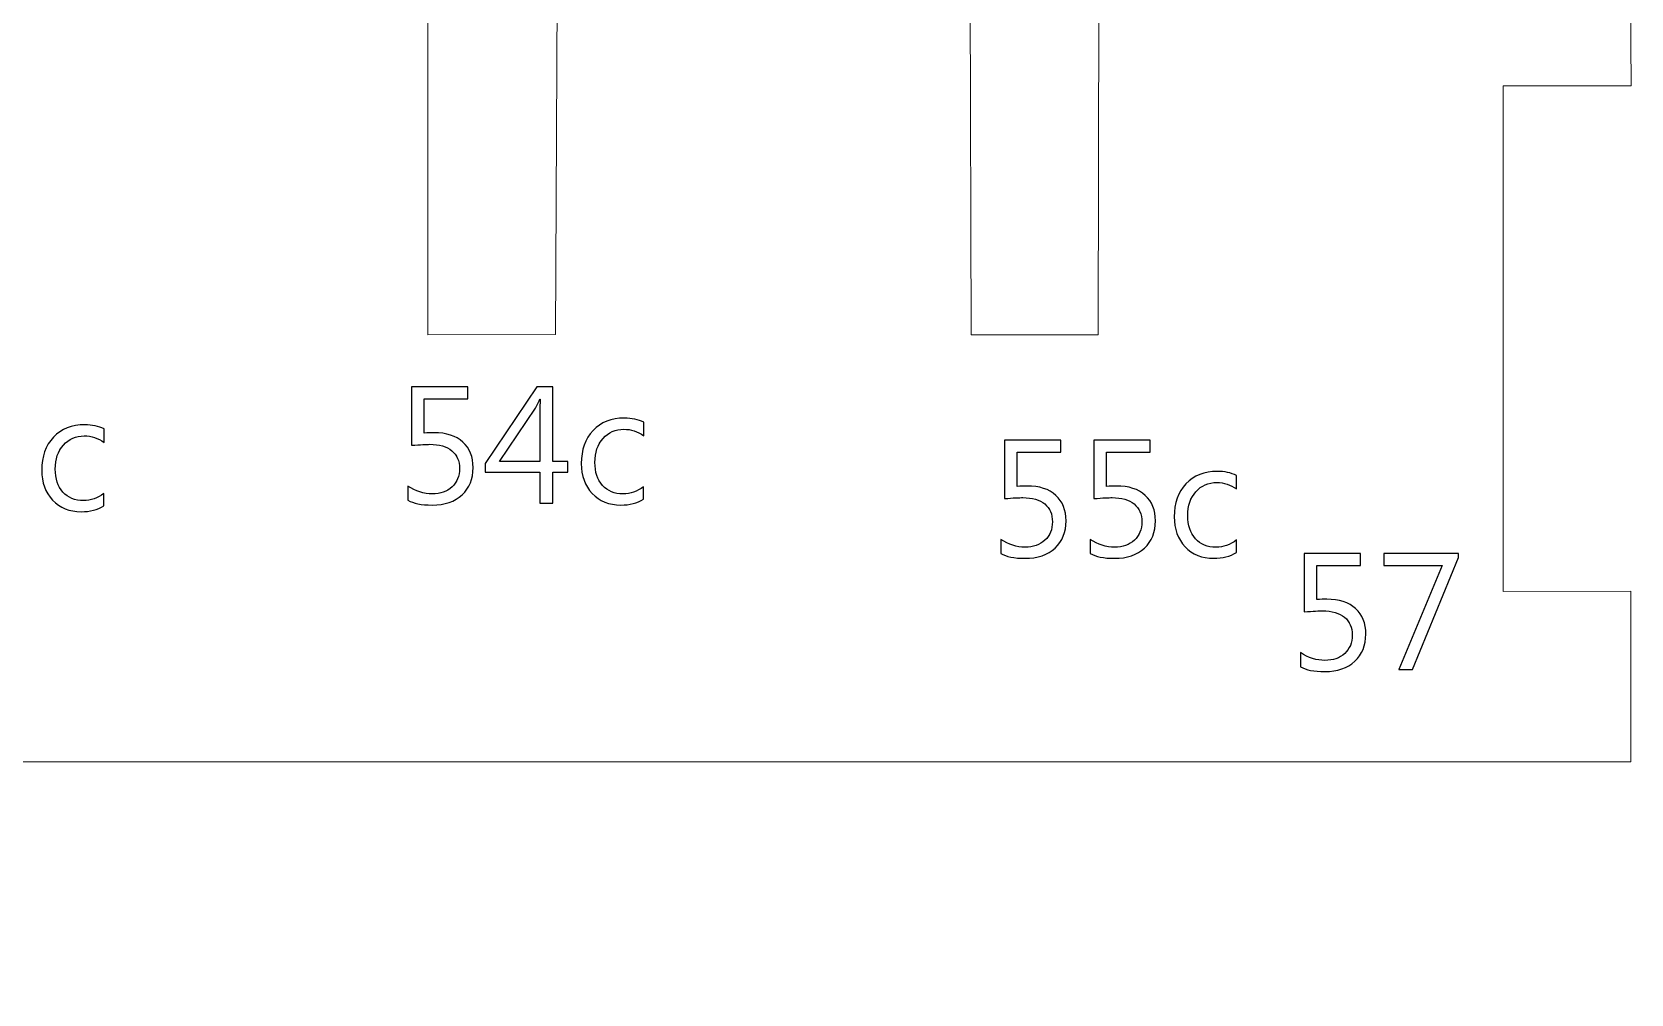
# Model space of a CAD drawing. Header units: centimetres. Extents: x -19.4 to 19.9, y -26.5 to 22.7.
# Drawn here: x 15.183 to 19.263, y 11.166 to 13.622 of the extents above; entities that cross this region are included whole.
import ezdxf

# ---------------------------------------------------------------- set-up
doc = ezdxf.new("R2010")
doc.units = ezdxf.units.CM
doc.header["$MEASUREMENT"] = 0
doc.layers.add('Camada 1', color=7, linetype='Continuous')

msp = doc.modelspace()

# ---------------------------------------------------------------- linework, layer by layer
at = {"layer": 'Camada 1', "color": 7, "lineweight": 9}
msp.add_open_spline([(11.37641, 13.9241), (11.37641, 13.9241), (12.07959, 13.92746), (12.07959, 13.92746), (12.07959, 13.92746), (12.07959, 13.92746), (12.07889, 12.84872), (12.07889, 12.84872), (12.07889, 12.84872), (12.07889, 12.84872), (12.40737, 12.84868), (12.40737, 12.84868), (12.40737, 12.84868), (12.40737, 12.84868), (12.40791, 13.9203), (12.40791, 13.9203), (12.40791, 13.9203), (12.40791, 13.9203), (13.44927, 13.9203), (13.44927, 13.9203), (13.44927, 13.9203), (13.44927, 13.9203), (13.44927, 12.84866), (13.44927, 12.84866), (13.44927, 12.84866), (13.44927, 12.84866), (13.77653, 12.84874), (13.77653, 12.84874), (13.77653, 12.84874), (13.77653, 12.84874), (13.77665, 13.92194), (13.77665, 13.92194), (13.77665, 13.92194), (13.77665, 13.92194), (14.82129, 13.92148), (14.82129, 13.92148), (14.82129, 13.92148), (14.82129, 13.92148), (14.81871, 12.8491), (14.81871, 12.8491), (14.81871, 12.8491), (14.81871, 12.8491), (15.15111, 12.84872), (15.15111, 12.84872), (15.15111, 12.84872), (15.15111, 12.84872), (15.15233, 13.92432), (15.15233, 13.92432), (15.15233, 13.92432), (15.15233, 13.92432), (16.19311, 13.92528), (16.19311, 13.92528), (16.19311, 13.92528), (16.19311, 13.92528), (16.19311, 12.8488), (16.19311, 12.8488), (16.19311, 12.8488), (16.19311, 12.8488), (16.51913, 12.84902), (16.51913, 12.84902), (16.51913, 12.84902), (16.51913, 12.84902), (16.52443, 13.92402), (16.52443, 13.92402), (16.52443, 13.92402), (16.52443, 13.92402), (17.57629, 13.92198), (17.57629, 13.92198), (17.57629, 13.92198), (17.57629, 13.92198), (17.57965, 12.84876), (17.57965, 12.84876), (17.57965, 12.84876), (17.57965, 12.84876), (17.90357, 12.84884), (17.90357, 12.84884), (17.90357, 12.84884), (17.90357, 12.84884), (17.90519, 13.92198), (17.90519, 13.92198), (17.90519, 13.92198), (17.90519, 13.92198), (19.26099, 13.92256), (19.26099, 13.92256), (19.26099, 13.92256), (19.26099, 13.92256), (19.26329, 13.48384), (19.26329, 13.48384), (19.26329, 13.48384), (19.26329, 13.48384), (18.93721, 13.48414), (18.93721, 13.48414), (18.93721, 13.48414), (18.93721, 13.48414), (18.93723, 12.19382), (18.93723, 12.19382), (18.93723, 12.19382), (18.93723, 12.19382), (19.26321, 12.19404), (19.26321, 12.19404), (19.26321, 12.19404), (19.26321, 12.19404), (19.26315, 11.75908), (19.26315, 11.75908), (19.26315, 11.75908), (19.26315, 11.75908), (11.03407, 11.7589), (11.03407, 11.7589), (11.03407, 11.7589), (11.03407, 11.7589), (11.03373, 12.41852), (11.03373, 12.41852), (11.03373, 12.41852), (11.03373, 12.41852), (9.92885, 12.41852), (9.92885, 12.41852), (9.92885, 12.41852), (9.75935, 12.41476), (9.68185, 12.23418), (9.68047, 11.9069), (9.68047, 11.9069), (9.69413, 11.37154), (9.37973, 11.14726), (9.12445, 11.176), (9.12445, 11.176), (9.12445, 11.176), (9.27543, 12.39628), (9.27543, 12.39628), (9.27543, 12.39628), (9.27543, 12.39628), (8.95219, 12.42986), (8.95219, 12.42986), (8.95219, 12.42986), (8.95219, 12.42986), (8.84463, 11.63264), (8.84463, 11.63264), (8.84463, 11.63264), (8.84463, 11.63264), (0.22525, 11.6231), (0.22525, 11.6231), (0.22525, 11.6231), (0.22525, 11.6231), (0.22507, 10.99086), (0.22507, 10.99086), (0.22507, 10.99086), (0.22507, 10.99086), (-0.10347, 10.99076), (-0.10347, 10.99076), (-0.10347, 10.99076), (-0.10347, 10.99076), (-0.11755, 8.8225), (-0.11755, 8.8225), (-0.11755, 8.8225), (-0.11755, 8.8225), (-3.49563, 8.44424), (-3.49563, 8.44424), (-3.49563, 8.44424), (-3.49563, 8.44424), (-6.30451, 8.4458), (-6.30451, 8.4458), (-6.30451, 8.4458), (-6.45183, 8.39096), (-6.51353, 8.26754), (-6.47197, 8.06132), (-6.47197, 8.06132), (-6.47197, 8.06132), (-6.37361, 7.75354), (-6.37361, 7.75354), (-6.37361, 7.75354), (-6.28155, 7.4655), (-6.25523, 7.30042), (-6.48603, 7.20486), (-6.48603, 7.20486), (-6.48603, 7.20486), (-6.90057, 7.05002), (-6.90057, 7.05002), (-6.90057, 7.05002), (-7.47129, 6.79104), (-7.55529, 6.23856), (-7.30631, 5.48524), (-7.30631, 5.48524), (-7.17705, 5.0702), (-7.33309, 4.78106), (-7.57529, 4.86966), (-7.57529, 4.86966), (-7.57529, 4.86966), (-10.28973, 5.78374), (-10.28973, 5.78374), (-10.28973, 5.78374), (-10.22709, 6.0198), (-10.15177, 6.25586), (-10.06381, 6.49188), (-10.06381, 6.49188), (-10.06381, 6.49188), (-9.29107, 6.16076), (-9.29107, 6.16076), (-9.29107, 6.16076), (-9.29107, 6.16076), (-9.18305, 6.4722), (-9.18305, 6.4722), (-9.18305, 6.4722), (-9.18305, 6.4722), (-9.95903, 6.80332), (-9.95903, 6.80332), (-9.95903, 6.80332), (-9.84095, 7.05886), (-9.71651, 7.30802), (-9.58577, 7.55078), (-9.58577, 7.55078), (-9.58577, 7.55078), (-8.81305, 7.12788), (-8.81305, 7.12788), (-8.81305, 7.12788), (-8.81305, 7.12788), (-8.64277, 7.40654), (-8.64277, 7.40654), (-8.64277, 7.40654), (-8.64277, 7.40654), (-9.40569, 7.83274), (-9.40569, 7.83274), (-9.40569, 7.83274), (-9.28067, 8.0523), (-9.15047, 8.26154), (-9.01279, 8.45562), (-9.01279, 8.45562), (-9.01279, 8.45562), (-8.30555, 7.98026), (-8.30555, 7.98026), (-8.30555, 7.98026), (-8.30555, 7.98026), (-8.12873, 8.24908), (-8.12873, 8.24908), (-8.12873, 8.24908), (-8.12873, 8.24908), (-8.82615, 8.72444), (-8.82615, 8.72444), (-8.82615, 8.72444), (-8.67565, 8.9213), (-8.53347, 9.12214), (-8.40049, 9.32766), (-8.40049, 9.32766), (-8.40049, 9.32766), (-7.67033, 8.87198), (-7.67033, 8.87198), (-7.67033, 8.87198), (-7.67033, 8.87198), (-7.52955, 9.15718), (-7.52955, 9.15718), (-7.52955, 9.15718), (-7.52955, 9.15718), (-8.24333, 9.61944), (-8.24333, 9.61944), (-8.24333, 9.61944), (-7.96299, 10.27668), (-8.15729, 10.81642), (-8.93957, 11.1372), (-8.93957, 11.1372), (-10.30611, 11.44512), (-11.85497, 11.2906), (-13.26861, 10.593), (-13.26861, 10.593), (-14.28477, 10.03624), (-15.28005, 9.33332), (-16.34493, 8.71392), (-16.34493, 8.71392), (-16.88491, 8.36424), (-17.42001, 8.05078), (-17.99139, 7.79882), (-17.99139, 7.79882), (-18.20785, 7.72828), (-18.35853, 7.7012), (-18.43989, 7.74648), (-18.43989, 7.74648), (-18.94871, 8.2031), (-19.20831, 9.29954), (-19.16717, 11.16816), (-19.16717, 11.16816), (-19.05729, 12.75388), (-18.79409, 13.78934), (-18.34589, 14.16064), (-18.34589, 14.16064), (-17.93667, 14.31526), (-16.39563, 14.339), (-14.08061, 14.16394), (-14.08061, 14.16394), (-12.50495, 14.0402), (-10.93755, 13.89186), (-9.37527, 13.72814), (-9.37527, 13.72814), (-8.45931, 13.6227), (-7.69887, 14.4273), (-7.01631, 15.66702), (-7.01631, 15.66702), (-7.24053, 15.70562), (-7.39905, 15.87984), (-7.41883, 16.23198), (-7.41883, 16.23198), (-7.41447, 16.64898), (-7.23319, 16.85688), (-6.88765, 16.88712), (-6.88765, 16.88712), (-6.74355, 16.88834), (-6.59947, 16.8867), (-6.45545, 16.8702), (-6.45545, 16.8702), (-6.25989, 16.84684), (-6.16893, 16.93304), (-6.17537, 17.17238), (-6.17537, 17.17238), (-6.17537, 17.17238), (-6.17237, 17.64582), (-6.17237, 17.64582), (-6.17237, 17.64582), (-6.17237, 17.64582), (-5.81499, 17.6458), (-5.81499, 17.6458), (-5.81499, 17.6458), (-5.81499, 17.6458), (-5.81487, 18.32742), (-5.81487, 18.32742), (-5.81487, 18.32742), (-5.81487, 18.32742), (-5.21493, 18.32704), (-5.21493, 18.32704), (-5.21493, 18.32704), (-5.21493, 18.32704), (-4.62743, 19.04874), (-4.62743, 19.04874), (-4.62743, 19.04874), (-4.62743, 19.04874), (-1.79101, 19.04826), (-1.79101, 19.04826), (-1.79101, 19.04826), (-1.79101, 19.04826), (-1.79035, 17.87462), (-1.79035, 17.87462), (-1.79035, 17.87462), (-1.79035, 17.87462), (-1.44867, 17.87474), (-1.44867, 17.87474), (-1.44867, 17.87474), (-1.44867, 17.87474), (-1.45357, 17.09792), (-1.45357, 17.09792), (-1.45357, 17.09792), (-1.46313, 16.93078), (-1.57727, 16.85724), (-1.75109, 16.82918), (-1.75109, 16.82918), (-1.75109, 16.82918), (-2.31765, 16.8291), (-2.31765, 16.8291), (-2.31765, 16.8291), (-2.31765, 16.8291), (-2.31783, 16.33548), (-2.31783, 16.33548), (-2.31783, 16.33548), (-2.31783, 16.33548), (-1.72435, 16.33548), (-1.72435, 16.33548), (-1.72435, 16.33548), (-0.97487, 16.30596), (-0.53833, 16.19118), (-0.32925, 15.9366), (-0.32925, 15.9366), (-0.19497, 15.77742), (-0.11275, 15.60084), (-0.10665, 15.399), (-0.10665, 15.399), (-0.10665, 15.399), (-0.09979, 14.42812), (-0.09979, 14.42812), (-0.09979, 14.42812), (-0.09979, 14.42812), (0.23141, 14.42836), (0.23141, 14.42836), (0.23141, 14.42836), (0.23141, 14.42836), (0.23235, 13.66432), (0.23235, 13.66432), (0.23235, 13.66432), (0.23235, 13.66432), (9.18865, 13.6641), (9.18865, 13.6641), (9.18865, 13.6641), (9.18865, 13.6641), (9.18727, 14.08738), (9.18727, 14.08738), (9.18727, 14.08738), (9.40587, 14.77222), (9.62069, 15.48714), (9.84303, 16.14192), (9.84303, 16.14192), (9.94079, 16.43224), (10.10731, 16.5922), (10.34163, 16.58406), (10.34163, 16.58406), (10.64957, 16.55468), (10.82359, 16.36344), (10.91783, 16.06836), (10.91783, 16.06836), (11.09525, 15.38488), (11.22243, 14.63772), (11.37641, 13.9241)], degree=3, knots=[0, 0, 0, 0, 0.0098039, 0.0098039, 0.0098039, 0.0098039, 0.0196078, 0.0196078, 0.0196078, 0.0196079, 0.0294118, 0.0294118, 0.0294118, 0.0294118, 0.0392157, 0.0392157, 0.0392157, 0.0392157, 0.0490196, 0.0490196, 0.0490196, 0.0490196, 0.0588235, 0.0588235, 0.0588235, 0.0588235, 0.0686275, 0.0686275, 0.0686275, 0.0686275, 0.0784314, 0.0784314, 0.0784314, 0.0784314, 0.0882353, 0.0882353, 0.0882353, 0.0882353, 0.0980392, 0.0980392, 0.0980392, 0.0980392, 0.1078431, 0.1078431, 0.1078431, 0.1078431, 0.1176471, 0.1176471, 0.1176471, 0.1176471, 0.127451, 0.127451, 0.127451, 0.127451, 0.1372549, 0.1372549, 0.1372549, 0.1372549, 0.1470588, 0.1470588, 0.1470588, 0.1470588, 0.1568627, 0.1568627, 0.1568627, 0.1568628, 0.1666667, 0.1666667, 0.1666667, 0.1666667, 0.1764706, 0.1764706, 0.1764706, 0.1764706, 0.1862745, 0.1862745, 0.1862745, 0.1862745, 0.1960784, 0.1960784, 0.1960784, 0.1960784, 0.2058824, 0.2058824, 0.2058824, 0.2058824, 0.2156863, 0.2156863, 0.2156863, 0.2156863, 0.2254902, 0.2254902, 0.2254902, 0.2254902, 0.2352941, 0.2352941, 0.2352941, 0.2352941, 0.245098, 0.245098, 0.245098, 0.245098, 0.254902, 0.254902, 0.254902, 0.254902, 0.2647059, 0.2647059, 0.2647059, 0.2647059, 0.2745098, 0.2745098, 0.2745098, 0.2745098, 0.2843137, 0.2843137, 0.2843137, 0.2843137, 0.2941176, 0.2941176, 0.2941176, 0.2941177, 0.3039216, 0.3039216, 0.3039216, 0.3039216, 0.3137255, 0.3137255, 0.3137255, 0.3137255, 0.3235294, 0.3235294, 0.3235294, 0.3235294, 0.3333333, 0.3333333, 0.3333333, 0.3333333, 0.3431373, 0.3431373, 0.3431373, 0.3431373, 0.3529412, 0.3529412, 0.3529412, 0.3529412, 0.3627451, 0.3627451, 0.3627451, 0.3627451, 0.372549, 0.372549, 0.372549, 0.372549, 0.3823529, 0.3823529, 0.3823529, 0.382353, 0.3921569, 0.3921569, 0.3921569, 0.3921569, 0.4019608, 0.4019608, 0.4019608, 0.4019608, 0.4117647, 0.4117647, 0.4117647, 0.4117647, 0.4215686, 0.4215686, 0.4215686, 0.4215686, 0.4313725, 0.4313725, 0.4313725, 0.4313726, 0.4411765, 0.4411765, 0.4411765, 0.4411765, 0.4509804, 0.4509804, 0.4509804, 0.4509804, 0.4607843, 0.4607843, 0.4607843, 0.4607843, 0.4705882, 0.4705882, 0.4705882, 0.4705882, 0.4803922, 0.4803922, 0.4803922, 0.4803922, 0.4901961, 0.4901961, 0.4901961, 0.4901961, 0.5, 0.5, 0.5, 0.5, 0.5098039, 0.5098039, 0.5098039, 0.5098039, 0.5196078, 0.5196078, 0.5196078, 0.5196079, 0.5294118, 0.5294118, 0.5294118, 0.5294118, 0.5392157, 0.5392157, 0.5392157, 0.5392157, 0.5490196, 0.5490196, 0.5490196, 0.5490196, 0.5588235, 0.5588235, 0.5588235, 0.5588235, 0.5686275, 0.5686275, 0.5686275, 0.5686275, 0.5784314, 0.5784314, 0.5784314, 0.5784314, 0.5882353, 0.5882353, 0.5882353, 0.5882353, 0.5980392, 0.5980392, 0.5980392, 0.5980392, 0.6078431, 0.6078431, 0.6078431, 0.6078431, 0.6176471, 0.6176471, 0.6176471, 0.6176471, 0.627451, 0.627451, 0.627451, 0.627451, 0.6372549, 0.6372549, 0.6372549, 0.6372549, 0.6470588, 0.6470588, 0.6470588, 0.6470588, 0.6568627, 0.6568627, 0.6568627, 0.6568628, 0.6666667, 0.6666667, 0.6666667, 0.6666667, 0.6764706, 0.6764706, 0.6764706, 0.6764706, 0.6862745, 0.6862745, 0.6862745, 0.6862745, 0.6960784, 0.6960784, 0.6960784, 0.6960784, 0.7058824, 0.7058824, 0.7058824, 0.7058824, 0.7156863, 0.7156863, 0.7156863, 0.7156863, 0.7254902, 0.7254902, 0.7254902, 0.7254902, 0.7352941, 0.7352941, 0.7352941, 0.7352941, 0.745098, 0.745098, 0.745098, 0.745098, 0.754902, 0.754902, 0.754902, 0.754902, 0.7647059, 0.7647059, 0.7647059, 0.7647059, 0.7745098, 0.7745098, 0.7745098, 0.7745098, 0.7843137, 0.7843137, 0.7843137, 0.7843137, 0.7941176, 0.7941176, 0.7941176, 0.7941177, 0.8039216, 0.8039216, 0.8039216, 0.8039216, 0.8137255, 0.8137255, 0.8137255, 0.8137255, 0.8235294, 0.8235294, 0.8235294, 0.8235294, 0.8333333, 0.8333333, 0.8333333, 0.8333333, 0.8431373, 0.8431373, 0.8431373, 0.8431373, 0.8529412, 0.8529412, 0.8529412, 0.8529412, 0.8627451, 0.8627451, 0.8627451, 0.8627451, 0.872549, 0.872549, 0.872549, 0.872549, 0.8823529, 0.8823529, 0.8823529, 0.882353, 0.8921569, 0.8921569, 0.8921569, 0.8921569, 0.9019608, 0.9019608, 0.9019608, 0.9019608, 0.9117647, 0.9117647, 0.9117647, 0.9117647, 0.9215686, 0.9215686, 0.9215686, 0.9215686, 0.9313725, 0.9313725, 0.9313725, 0.9313726, 0.9411765, 0.9411765, 0.9411765, 0.9411765, 0.9509804, 0.9509804, 0.9509804, 0.9509804, 0.9607843, 0.9607843, 0.9607843, 0.9607843, 0.9705882, 0.9705882, 0.9705882, 0.9705882, 0.9803922, 0.9803922, 0.9803922, 0.9803922, 1, 1, 1, 1], dxfattribs=at)
at = {"layer": 'Camada 1', "color": 7}
for points, knots in [([(16.14222, 12.4264), (16.14222, 12.4264), (16.14222, 12.46238), (16.14222, 12.46238), (16.14222, 12.46238), (16.16247, 12.44912), (16.18307, 12.44248), (16.20402, 12.44248), (16.20402, 12.44248), (16.22498, 12.44248), (16.24184, 12.44841), (16.25468, 12.46026), (16.25468, 12.46026), (16.26746, 12.47205), (16.27388, 12.48778), (16.27388, 12.50733), (16.27388, 12.50733), (16.27388, 12.52673), (16.26731, 12.5419), (16.25426, 12.55276), (16.25426, 12.55276), (16.24114, 12.56363), (16.22244, 12.56906), (16.19803, 12.56906), (16.19803, 12.56906), (16.18977, 12.56906), (16.17425, 12.56822), (16.15153, 12.56659), (16.15153, 12.56659), (16.15153, 12.56659), (16.15153, 12.71554), (16.15153, 12.71554), (16.15153, 12.71554), (16.15153, 12.71554), (16.29504, 12.71554), (16.29504, 12.71554), (16.29504, 12.71554), (16.29504, 12.71554), (16.29504, 12.68506), (16.29504, 12.68506), (16.29504, 12.68506), (16.29504, 12.68506), (16.1837, 12.68506), (16.1837, 12.68506), (16.1837, 12.68506), (16.1837, 12.68506), (16.1837, 12.59785), (16.1837, 12.59785), (16.1837, 12.59785), (16.19281, 12.59841), (16.2012, 12.5987), (16.20896, 12.5987), (16.20896, 12.5987), (16.24064, 12.5987), (16.2652, 12.59072), (16.28255, 12.57485), (16.28255, 12.57485), (16.29991, 12.55897), (16.30859, 12.53717), (16.30859, 12.50951), (16.30859, 12.50951), (16.30859, 12.48087), (16.29928, 12.45779), (16.28058, 12.44037), (16.28058, 12.44037), (16.26188, 12.42287), (16.2362, 12.41412), (16.20367, 12.41412), (16.20367, 12.41412), (16.17623, 12.41412), (16.15576, 12.41821), (16.14222, 12.4264)], [0, 0, 0, 0, 0.0526316, 0.0526316, 0.0526316, 0.0526316, 0.1052632, 0.1052632, 0.1052632, 0.1052632, 0.1578947, 0.1578947, 0.1578947, 0.1578947, 0.2105263, 0.2105263, 0.2105263, 0.2105263, 0.2631579, 0.2631579, 0.2631579, 0.2631579, 0.3157895, 0.3157895, 0.3157895, 0.3157895, 0.3684211, 0.3684211, 0.3684211, 0.3684211, 0.4210526, 0.4210526, 0.4210526, 0.4210526, 0.4736842, 0.4736842, 0.4736842, 0.4736842, 0.5263158, 0.5263158, 0.5263158, 0.5263158, 0.5789474, 0.5789474, 0.5789474, 0.5789474, 0.6315789, 0.6315789, 0.6315789, 0.631579, 0.6842105, 0.6842105, 0.6842105, 0.6842105, 0.7368421, 0.7368421, 0.7368421, 0.7368421, 0.7894737, 0.7894737, 0.7894737, 0.7894737, 0.8421053, 0.8421053, 0.8421053, 0.8421053, 0.8947368, 0.8947368, 0.8947368, 0.8947369, 1, 1, 1, 1]), ([(16.55032, 12.49794), (16.55032, 12.49794), (16.51222, 12.49794), (16.51222, 12.49794), (16.51222, 12.49794), (16.51222, 12.49794), (16.51222, 12.4192), (16.51222, 12.4192), (16.51222, 12.4192), (16.51222, 12.4192), (16.47877, 12.4192), (16.47877, 12.4192), (16.47877, 12.4192), (16.47877, 12.4192), (16.47877, 12.49794), (16.47877, 12.49794), (16.47877, 12.49794), (16.47877, 12.49794), (16.33949, 12.49794), (16.33949, 12.49794), (16.33949, 12.49794), (16.33949, 12.49794), (16.33949, 12.5201), (16.33949, 12.5201), (16.33949, 12.5201), (16.33949, 12.5201), (16.47136, 12.71554), (16.47136, 12.71554), (16.47136, 12.71554), (16.47136, 12.71554), (16.51222, 12.71554), (16.51222, 12.71554), (16.51222, 12.71554), (16.51222, 12.71554), (16.51222, 12.52546), (16.51222, 12.52546), (16.51222, 12.52546), (16.51222, 12.52546), (16.55032, 12.52546), (16.55032, 12.52546), (16.55032, 12.52546), (16.55032, 12.52546), (16.55032, 12.49794), (16.55032, 12.49794)], [0, 0, 0, 0, 0.0833333, 0.0833333, 0.0833333, 0.0833333, 0.1666667, 0.1666667, 0.1666667, 0.1666667, 0.25, 0.25, 0.25, 0.25, 0.3333333, 0.3333333, 0.3333333, 0.3333333, 0.4166667, 0.4166667, 0.4166667, 0.4166667, 0.5, 0.5, 0.5, 0.5, 0.5833333, 0.5833333, 0.5833333, 0.5833333, 0.6666667, 0.6666667, 0.6666667, 0.6666667, 0.75, 0.75, 0.75, 0.75, 0.8333333, 0.8333333, 0.8333333, 0.8333333, 1, 1, 1, 1]), ([(16.47877, 12.52546), (16.47877, 12.52546), (16.47877, 12.65352), (16.47877, 12.65352), (16.47877, 12.65352), (16.47877, 12.66262), (16.47905, 12.67285), (16.47962, 12.68414), (16.47962, 12.68414), (16.47962, 12.68414), (16.47877, 12.68414), (16.47877, 12.68414), (16.47877, 12.68414), (16.47687, 12.67913), (16.47306, 12.67158), (16.46741, 12.66142), (16.46741, 12.66142), (16.46741, 12.66142), (16.37625, 12.52546), (16.37625, 12.52546), (16.37625, 12.52546), (16.37625, 12.52546), (16.47877, 12.52546), (16.47877, 12.52546)], [0, 0, 0, 0, 0.1428571, 0.1428571, 0.1428571, 0.1428572, 0.2857143, 0.2857143, 0.2857143, 0.2857143, 0.4285714, 0.4285714, 0.4285714, 0.4285714, 0.5714286, 0.5714286, 0.5714286, 0.5714286, 0.7142857, 0.7142857, 0.7142857, 0.7142857, 1, 1, 1, 1]), ([(15.36636, 12.41173), (15.35013, 12.40199), (15.3308, 12.39712), (15.3085, 12.39712), (15.3085, 12.39712), (15.2783, 12.39712), (15.25396, 12.40693), (15.23541, 12.42661), (15.23541, 12.42661), (15.21685, 12.4463), (15.20761, 12.47177), (15.20761, 12.5031), (15.20761, 12.5031), (15.20761, 12.53795), (15.21763, 12.56603), (15.23759, 12.5872), (15.23759, 12.5872), (15.25756, 12.60837), (15.28423, 12.61895), (15.3176, 12.61895), (15.3176, 12.61895), (15.33616, 12.61895), (15.3526, 12.61549), (15.36678, 12.60865), (15.36678, 12.60865), (15.36678, 12.60865), (15.36678, 12.57408), (15.36678, 12.57408), (15.36678, 12.57408), (15.35105, 12.58508), (15.33426, 12.59059), (15.31633, 12.59059), (15.31633, 12.59059), (15.29467, 12.59059), (15.27696, 12.58283), (15.26306, 12.56723), (15.26306, 12.56723), (15.24924, 12.55171), (15.24232, 12.53125), (15.24232, 12.50599), (15.24232, 12.50599), (15.24232, 12.48108), (15.24881, 12.46147), (15.26187, 12.44707), (15.26187, 12.44707), (15.27485, 12.43268), (15.29235, 12.42548), (15.31429, 12.42548), (15.31429, 12.42548), (15.3327, 12.42548), (15.35013, 12.43162), (15.36636, 12.4439), (15.36636, 12.4439), (15.36636, 12.4439), (15.36636, 12.41173), (15.36636, 12.41173)], [0, 0, 0, 0, 0.0666667, 0.0666667, 0.0666667, 0.0666667, 0.1333333, 0.1333333, 0.1333333, 0.1333333, 0.2, 0.2, 0.2, 0.2, 0.2666667, 0.2666667, 0.2666667, 0.2666667, 0.3333333, 0.3333333, 0.3333333, 0.3333333, 0.4, 0.4, 0.4, 0.4, 0.4666667, 0.4666667, 0.4666667, 0.4666667, 0.5333333, 0.5333333, 0.5333333, 0.5333333, 0.6, 0.6, 0.6, 0.6, 0.6666667, 0.6666667, 0.6666667, 0.6666667, 0.7333333, 0.7333333, 0.7333333, 0.7333333, 0.8, 0.8, 0.8, 0.8, 0.8666667, 0.8666667, 0.8666667, 0.8666667, 1, 1, 1, 1]), ([(16.74336, 12.42873), (16.72713, 12.41899), (16.7078, 12.41412), (16.6855, 12.41412), (16.6855, 12.41412), (16.6553, 12.41412), (16.63096, 12.42393), (16.61241, 12.44361), (16.61241, 12.44361), (16.59385, 12.4633), (16.58461, 12.48877), (16.58461, 12.5201), (16.58461, 12.5201), (16.58461, 12.55495), (16.59463, 12.58303), (16.61459, 12.6042), (16.61459, 12.6042), (16.63456, 12.62537), (16.66123, 12.63595), (16.6946, 12.63595), (16.6946, 12.63595), (16.71316, 12.63595), (16.7296, 12.63249), (16.74378, 12.62565), (16.74378, 12.62565), (16.74378, 12.62565), (16.74378, 12.59108), (16.74378, 12.59108), (16.74378, 12.59108), (16.72805, 12.60208), (16.71126, 12.60759), (16.69333, 12.60759), (16.69333, 12.60759), (16.67167, 12.60759), (16.65396, 12.59983), (16.64006, 12.58423), (16.64006, 12.58423), (16.62624, 12.56871), (16.61932, 12.54825), (16.61932, 12.52299), (16.61932, 12.52299), (16.61932, 12.49808), (16.62581, 12.47847), (16.63887, 12.46407), (16.63887, 12.46407), (16.65185, 12.44968), (16.66935, 12.44248), (16.69129, 12.44248), (16.69129, 12.44248), (16.7097, 12.44248), (16.72713, 12.44862), (16.74336, 12.4609), (16.74336, 12.4609), (16.74336, 12.4609), (16.74336, 12.42873), (16.74336, 12.42873)], [0, 0, 0, 0, 0.0666667, 0.0666667, 0.0666667, 0.0666667, 0.1333333, 0.1333333, 0.1333333, 0.1333333, 0.2, 0.2, 0.2, 0.2, 0.2666667, 0.2666667, 0.2666667, 0.2666667, 0.3333333, 0.3333333, 0.3333333, 0.3333333, 0.4, 0.4, 0.4, 0.4, 0.4666667, 0.4666667, 0.4666667, 0.4666667, 0.5333333, 0.5333333, 0.5333333, 0.5333333, 0.6, 0.6, 0.6, 0.6, 0.6666667, 0.6666667, 0.6666667, 0.6666667, 0.7333333, 0.7333333, 0.7333333, 0.7333333, 0.8, 0.8, 0.8, 0.8, 0.8666667, 0.8666667, 0.8666667, 0.8666667, 1, 1, 1, 1]), ([(17.65522, 12.2904), (17.65522, 12.2904), (17.65522, 12.32638), (17.65522, 12.32638), (17.65522, 12.32638), (17.67547, 12.31312), (17.69607, 12.30648), (17.71702, 12.30648), (17.71702, 12.30648), (17.73798, 12.30648), (17.75484, 12.31241), (17.76768, 12.32426), (17.76768, 12.32426), (17.78046, 12.33605), (17.78688, 12.35178), (17.78688, 12.37133), (17.78688, 12.37133), (17.78688, 12.39073), (17.78031, 12.4059), (17.76726, 12.41676), (17.76726, 12.41676), (17.75414, 12.42763), (17.73544, 12.43306), (17.71103, 12.43306), (17.71103, 12.43306), (17.70277, 12.43306), (17.68725, 12.43222), (17.66453, 12.43059), (17.66453, 12.43059), (17.66453, 12.43059), (17.66453, 12.57954), (17.66453, 12.57954), (17.66453, 12.57954), (17.66453, 12.57954), (17.80804, 12.57954), (17.80804, 12.57954), (17.80804, 12.57954), (17.80804, 12.57954), (17.80804, 12.54906), (17.80804, 12.54906), (17.80804, 12.54906), (17.80804, 12.54906), (17.6967, 12.54906), (17.6967, 12.54906), (17.6967, 12.54906), (17.6967, 12.54906), (17.6967, 12.46185), (17.6967, 12.46185), (17.6967, 12.46185), (17.70581, 12.46241), (17.7142, 12.4627), (17.72196, 12.4627), (17.72196, 12.4627), (17.75364, 12.4627), (17.7782, 12.45472), (17.79555, 12.43885), (17.79555, 12.43885), (17.81291, 12.42297), (17.82159, 12.40117), (17.82159, 12.37351), (17.82159, 12.37351), (17.82159, 12.34487), (17.81228, 12.32179), (17.79358, 12.30437), (17.79358, 12.30437), (17.77488, 12.28687), (17.7492, 12.27812), (17.71667, 12.27812), (17.71667, 12.27812), (17.68923, 12.27812), (17.66876, 12.28221), (17.65522, 12.2904)], [0, 0, 0, 0, 0.0526316, 0.0526316, 0.0526316, 0.0526316, 0.1052632, 0.1052632, 0.1052632, 0.1052632, 0.1578947, 0.1578947, 0.1578947, 0.1578947, 0.2105263, 0.2105263, 0.2105263, 0.2105263, 0.2631579, 0.2631579, 0.2631579, 0.2631579, 0.3157895, 0.3157895, 0.3157895, 0.3157895, 0.3684211, 0.3684211, 0.3684211, 0.3684211, 0.4210526, 0.4210526, 0.4210526, 0.4210526, 0.4736842, 0.4736842, 0.4736842, 0.4736842, 0.5263158, 0.5263158, 0.5263158, 0.5263158, 0.5789474, 0.5789474, 0.5789474, 0.5789474, 0.6315789, 0.6315789, 0.6315789, 0.631579, 0.6842105, 0.6842105, 0.6842105, 0.6842105, 0.7368421, 0.7368421, 0.7368421, 0.7368421, 0.7894737, 0.7894737, 0.7894737, 0.7894737, 0.8421053, 0.8421053, 0.8421053, 0.8421053, 0.8947368, 0.8947368, 0.8947368, 0.8947369, 1, 1, 1, 1]), ([(17.8834, 12.2904), (17.8834, 12.2904), (17.8834, 12.32638), (17.8834, 12.32638), (17.8834, 12.32638), (17.90365, 12.31312), (17.92425, 12.30648), (17.9452, 12.30648), (17.9452, 12.30648), (17.96616, 12.30648), (17.98302, 12.31241), (17.99586, 12.32426), (17.99586, 12.32426), (18.00864, 12.33605), (18.01506, 12.35178), (18.01506, 12.37133), (18.01506, 12.37133), (18.01506, 12.39073), (18.00849, 12.4059), (17.99544, 12.41676), (17.99544, 12.41676), (17.98232, 12.42763), (17.96362, 12.43306), (17.93921, 12.43306), (17.93921, 12.43306), (17.93095, 12.43306), (17.91543, 12.43222), (17.89271, 12.43059), (17.89271, 12.43059), (17.89271, 12.43059), (17.89271, 12.57954), (17.89271, 12.57954), (17.89271, 12.57954), (17.89271, 12.57954), (18.03622, 12.57954), (18.03622, 12.57954), (18.03622, 12.57954), (18.03622, 12.57954), (18.03622, 12.54906), (18.03622, 12.54906), (18.03622, 12.54906), (18.03622, 12.54906), (17.92488, 12.54906), (17.92488, 12.54906), (17.92488, 12.54906), (17.92488, 12.54906), (17.92488, 12.46185), (17.92488, 12.46185), (17.92488, 12.46185), (17.93399, 12.46241), (17.94238, 12.4627), (17.95014, 12.4627), (17.95014, 12.4627), (17.98182, 12.4627), (18.00638, 12.45472), (18.02373, 12.43885), (18.02373, 12.43885), (18.04109, 12.42297), (18.04977, 12.40117), (18.04977, 12.37351), (18.04977, 12.37351), (18.04977, 12.34487), (18.04046, 12.32179), (18.02176, 12.30437), (18.02176, 12.30437), (18.00306, 12.28687), (17.97738, 12.27812), (17.94485, 12.27812), (17.94485, 12.27812), (17.91741, 12.27812), (17.89694, 12.28221), (17.8834, 12.2904)], [0, 0, 0, 0, 0.0526316, 0.0526316, 0.0526316, 0.0526316, 0.1052632, 0.1052632, 0.1052632, 0.1052632, 0.1578947, 0.1578947, 0.1578947, 0.1578947, 0.2105263, 0.2105263, 0.2105263, 0.2105263, 0.2631579, 0.2631579, 0.2631579, 0.2631579, 0.3157895, 0.3157895, 0.3157895, 0.3157895, 0.3684211, 0.3684211, 0.3684211, 0.3684211, 0.4210526, 0.4210526, 0.4210526, 0.4210526, 0.4736842, 0.4736842, 0.4736842, 0.4736842, 0.5263158, 0.5263158, 0.5263158, 0.5263158, 0.5789474, 0.5789474, 0.5789474, 0.5789474, 0.6315789, 0.6315789, 0.6315789, 0.631579, 0.6842105, 0.6842105, 0.6842105, 0.6842105, 0.7368421, 0.7368421, 0.7368421, 0.7368421, 0.7894737, 0.7894737, 0.7894737, 0.7894737, 0.8421053, 0.8421053, 0.8421053, 0.8421053, 0.8947368, 0.8947368, 0.8947368, 0.8947369, 1, 1, 1, 1]), ([(18.25636, 12.29273), (18.24013, 12.28299), (18.2208, 12.27812), (18.1985, 12.27812), (18.1985, 12.27812), (18.1683, 12.27812), (18.14396, 12.28793), (18.12541, 12.30761), (18.12541, 12.30761), (18.10685, 12.3273), (18.09761, 12.35277), (18.09761, 12.3841), (18.09761, 12.3841), (18.09761, 12.41895), (18.10763, 12.44703), (18.12759, 12.4682), (18.12759, 12.4682), (18.14756, 12.48937), (18.17423, 12.49995), (18.2076, 12.49995), (18.2076, 12.49995), (18.22616, 12.49995), (18.2426, 12.49649), (18.25678, 12.48965), (18.25678, 12.48965), (18.25678, 12.48965), (18.25678, 12.45508), (18.25678, 12.45508), (18.25678, 12.45508), (18.24105, 12.46608), (18.22426, 12.47159), (18.20633, 12.47159), (18.20633, 12.47159), (18.18467, 12.47159), (18.16696, 12.46383), (18.15306, 12.44823), (18.15306, 12.44823), (18.13924, 12.43271), (18.13232, 12.41225), (18.13232, 12.38699), (18.13232, 12.38699), (18.13232, 12.36208), (18.13881, 12.34247), (18.15187, 12.32807), (18.15187, 12.32807), (18.16485, 12.31368), (18.18235, 12.30648), (18.20429, 12.30648), (18.20429, 12.30648), (18.2227, 12.30648), (18.24013, 12.31262), (18.25636, 12.3249), (18.25636, 12.3249), (18.25636, 12.3249), (18.25636, 12.29273), (18.25636, 12.29273)], [0, 0, 0, 0, 0.0666667, 0.0666667, 0.0666667, 0.0666667, 0.1333333, 0.1333333, 0.1333333, 0.1333333, 0.2, 0.2, 0.2, 0.2, 0.2666667, 0.2666667, 0.2666667, 0.2666667, 0.3333333, 0.3333333, 0.3333333, 0.3333333, 0.4, 0.4, 0.4, 0.4, 0.4666667, 0.4666667, 0.4666667, 0.4666667, 0.5333333, 0.5333333, 0.5333333, 0.5333333, 0.6, 0.6, 0.6, 0.6, 0.6666667, 0.6666667, 0.6666667, 0.6666667, 0.7333333, 0.7333333, 0.7333333, 0.7333333, 0.8, 0.8, 0.8, 0.8, 0.8666667, 0.8666667, 0.8666667, 0.8666667, 1, 1, 1, 1]), ([(18.42022, 12.0014), (18.42022, 12.0014), (18.42022, 12.03738), (18.42022, 12.03738), (18.42022, 12.03738), (18.44047, 12.02412), (18.46107, 12.01748), (18.48202, 12.01748), (18.48202, 12.01748), (18.50298, 12.01748), (18.51984, 12.02341), (18.53268, 12.03526), (18.53268, 12.03526), (18.54546, 12.04705), (18.55188, 12.06278), (18.55188, 12.08233), (18.55188, 12.08233), (18.55188, 12.10173), (18.54531, 12.1169), (18.53226, 12.12776), (18.53226, 12.12776), (18.51914, 12.13863), (18.50044, 12.14406), (18.47603, 12.14406), (18.47603, 12.14406), (18.46777, 12.14406), (18.45225, 12.14322), (18.42953, 12.14159), (18.42953, 12.14159), (18.42953, 12.14159), (18.42953, 12.29054), (18.42953, 12.29054), (18.42953, 12.29054), (18.42953, 12.29054), (18.57304, 12.29054), (18.57304, 12.29054), (18.57304, 12.29054), (18.57304, 12.29054), (18.57304, 12.26006), (18.57304, 12.26006), (18.57304, 12.26006), (18.57304, 12.26006), (18.4617, 12.26006), (18.4617, 12.26006), (18.4617, 12.26006), (18.4617, 12.26006), (18.4617, 12.17285), (18.4617, 12.17285), (18.4617, 12.17285), (18.47081, 12.17341), (18.4792, 12.1737), (18.48696, 12.1737), (18.48696, 12.1737), (18.51864, 12.1737), (18.5432, 12.16572), (18.56055, 12.14985), (18.56055, 12.14985), (18.57791, 12.13397), (18.58659, 12.11217), (18.58659, 12.08451), (18.58659, 12.08451), (18.58659, 12.05587), (18.57728, 12.03279), (18.55858, 12.01537), (18.55858, 12.01537), (18.53988, 11.99787), (18.5142, 11.98912), (18.48167, 11.98912), (18.48167, 11.98912), (18.45423, 11.98912), (18.43376, 11.99321), (18.42022, 12.0014)], [0, 0, 0, 0, 0.0526316, 0.0526316, 0.0526316, 0.0526316, 0.1052632, 0.1052632, 0.1052632, 0.1052632, 0.1578947, 0.1578947, 0.1578947, 0.1578947, 0.2105263, 0.2105263, 0.2105263, 0.2105263, 0.2631579, 0.2631579, 0.2631579, 0.2631579, 0.3157895, 0.3157895, 0.3157895, 0.3157895, 0.3684211, 0.3684211, 0.3684211, 0.3684211, 0.4210526, 0.4210526, 0.4210526, 0.4210526, 0.4736842, 0.4736842, 0.4736842, 0.4736842, 0.5263158, 0.5263158, 0.5263158, 0.5263158, 0.5789474, 0.5789474, 0.5789474, 0.5789474, 0.6315789, 0.6315789, 0.6315789, 0.631579, 0.6842105, 0.6842105, 0.6842105, 0.6842105, 0.7368421, 0.7368421, 0.7368421, 0.7368421, 0.7894737, 0.7894737, 0.7894737, 0.7894737, 0.8421053, 0.8421053, 0.8421053, 0.8421053, 0.8947368, 0.8947368, 0.8947368, 0.8947369, 1, 1, 1, 1]), ([(18.82324, 12.27988), (18.82324, 12.27988), (18.70597, 11.9942), (18.70597, 11.9942), (18.70597, 11.9942), (18.70597, 11.9942), (18.67083, 11.9942), (18.67083, 11.9942), (18.67083, 11.9942), (18.67083, 11.9942), (18.78175, 12.26006), (18.78175, 12.26006), (18.78175, 12.26006), (18.78175, 12.26006), (18.63231, 12.26006), (18.63231, 12.26006), (18.63231, 12.26006), (18.63231, 12.26006), (18.63231, 12.29054), (18.63231, 12.29054), (18.63231, 12.29054), (18.63231, 12.29054), (18.82324, 12.29054), (18.82324, 12.29054), (18.82324, 12.29054), (18.82324, 12.29054), (18.82324, 12.27988), (18.82324, 12.27988)], [0, 0, 0, 0, 0.125, 0.125, 0.125, 0.125, 0.25, 0.25, 0.25, 0.25, 0.375, 0.375, 0.375, 0.375, 0.5, 0.5, 0.5, 0.5, 0.625, 0.625, 0.625, 0.625, 0.75, 0.75, 0.75, 0.75, 1, 1, 1, 1])]:
    msp.add_open_spline(points, degree=3, knots=knots, dxfattribs=at)
at = {"layer": 'Camada 1', "color": 250, "lineweight": 9}
for points, knots in [([(16.14222, 12.4264), (16.14222, 12.4264), (16.14222, 12.46238), (16.14222, 12.46238), (16.14222, 12.46238), (16.16247, 12.44912), (16.18307, 12.44248), (16.20402, 12.44248), (16.20402, 12.44248), (16.22498, 12.44248), (16.24184, 12.44841), (16.25468, 12.46026), (16.25468, 12.46026), (16.26746, 12.47205), (16.27388, 12.48778), (16.27388, 12.50733), (16.27388, 12.50733), (16.27388, 12.52673), (16.26731, 12.5419), (16.25426, 12.55276), (16.25426, 12.55276), (16.24114, 12.56363), (16.22244, 12.56906), (16.19803, 12.56906), (16.19803, 12.56906), (16.18977, 12.56906), (16.17425, 12.56822), (16.15153, 12.56659), (16.15153, 12.56659), (16.15153, 12.56659), (16.15153, 12.71554), (16.15153, 12.71554), (16.15153, 12.71554), (16.15153, 12.71554), (16.29504, 12.71554), (16.29504, 12.71554), (16.29504, 12.71554), (16.29504, 12.71554), (16.29504, 12.68506), (16.29504, 12.68506), (16.29504, 12.68506), (16.29504, 12.68506), (16.1837, 12.68506), (16.1837, 12.68506), (16.1837, 12.68506), (16.1837, 12.68506), (16.1837, 12.59785), (16.1837, 12.59785), (16.1837, 12.59785), (16.19281, 12.59841), (16.2012, 12.5987), (16.20896, 12.5987), (16.20896, 12.5987), (16.24064, 12.5987), (16.2652, 12.59072), (16.28255, 12.57485), (16.28255, 12.57485), (16.29991, 12.55897), (16.30859, 12.53717), (16.30859, 12.50951), (16.30859, 12.50951), (16.30859, 12.48087), (16.29928, 12.45779), (16.28058, 12.44037), (16.28058, 12.44037), (16.26188, 12.42287), (16.2362, 12.41412), (16.20367, 12.41412), (16.20367, 12.41412), (16.17623, 12.41412), (16.15576, 12.41821), (16.14222, 12.4264)], [0, 0, 0, 0, 0.0526316, 0.0526316, 0.0526316, 0.0526316, 0.1052632, 0.1052632, 0.1052632, 0.1052632, 0.1578947, 0.1578947, 0.1578947, 0.1578947, 0.2105263, 0.2105263, 0.2105263, 0.2105263, 0.2631579, 0.2631579, 0.2631579, 0.2631579, 0.3157895, 0.3157895, 0.3157895, 0.3157895, 0.3684211, 0.3684211, 0.3684211, 0.3684211, 0.4210526, 0.4210526, 0.4210526, 0.4210526, 0.4736842, 0.4736842, 0.4736842, 0.4736842, 0.5263158, 0.5263158, 0.5263158, 0.5263158, 0.5789474, 0.5789474, 0.5789474, 0.5789474, 0.6315789, 0.6315789, 0.6315789, 0.631579, 0.6842105, 0.6842105, 0.6842105, 0.6842105, 0.7368421, 0.7368421, 0.7368421, 0.7368421, 0.7894737, 0.7894737, 0.7894737, 0.7894737, 0.8421053, 0.8421053, 0.8421053, 0.8421053, 0.8947368, 0.8947368, 0.8947368, 0.8947369, 1, 1, 1, 1]), ([(16.55032, 12.49794), (16.55032, 12.49794), (16.51222, 12.49794), (16.51222, 12.49794), (16.51222, 12.49794), (16.51222, 12.49794), (16.51222, 12.4192), (16.51222, 12.4192), (16.51222, 12.4192), (16.51222, 12.4192), (16.47877, 12.4192), (16.47877, 12.4192), (16.47877, 12.4192), (16.47877, 12.4192), (16.47877, 12.49794), (16.47877, 12.49794), (16.47877, 12.49794), (16.47877, 12.49794), (16.33949, 12.49794), (16.33949, 12.49794), (16.33949, 12.49794), (16.33949, 12.49794), (16.33949, 12.5201), (16.33949, 12.5201), (16.33949, 12.5201), (16.33949, 12.5201), (16.47136, 12.71554), (16.47136, 12.71554), (16.47136, 12.71554), (16.47136, 12.71554), (16.51222, 12.71554), (16.51222, 12.71554), (16.51222, 12.71554), (16.51222, 12.71554), (16.51222, 12.52546), (16.51222, 12.52546), (16.51222, 12.52546), (16.51222, 12.52546), (16.55032, 12.52546), (16.55032, 12.52546), (16.55032, 12.52546), (16.55032, 12.52546), (16.55032, 12.49794), (16.55032, 12.49794)], [0, 0, 0, 0, 0.0833333, 0.0833333, 0.0833333, 0.0833333, 0.1666667, 0.1666667, 0.1666667, 0.1666667, 0.25, 0.25, 0.25, 0.25, 0.3333333, 0.3333333, 0.3333333, 0.3333333, 0.4166667, 0.4166667, 0.4166667, 0.4166667, 0.5, 0.5, 0.5, 0.5, 0.5833333, 0.5833333, 0.5833333, 0.5833333, 0.6666667, 0.6666667, 0.6666667, 0.6666667, 0.75, 0.75, 0.75, 0.75, 0.8333333, 0.8333333, 0.8333333, 0.8333333, 1, 1, 1, 1]), ([(16.47877, 12.52546), (16.47877, 12.52546), (16.47877, 12.65352), (16.47877, 12.65352), (16.47877, 12.65352), (16.47877, 12.66262), (16.47905, 12.67285), (16.47962, 12.68414), (16.47962, 12.68414), (16.47962, 12.68414), (16.47877, 12.68414), (16.47877, 12.68414), (16.47877, 12.68414), (16.47687, 12.67913), (16.47306, 12.67158), (16.46741, 12.66142), (16.46741, 12.66142), (16.46741, 12.66142), (16.37625, 12.52546), (16.37625, 12.52546), (16.37625, 12.52546), (16.37625, 12.52546), (16.47877, 12.52546), (16.47877, 12.52546)], [0, 0, 0, 0, 0.1428571, 0.1428571, 0.1428571, 0.1428572, 0.2857143, 0.2857143, 0.2857143, 0.2857143, 0.4285714, 0.4285714, 0.4285714, 0.4285714, 0.5714286, 0.5714286, 0.5714286, 0.5714286, 0.7142857, 0.7142857, 0.7142857, 0.7142857, 1, 1, 1, 1]), ([(15.36636, 12.41173), (15.35013, 12.40199), (15.3308, 12.39712), (15.3085, 12.39712), (15.3085, 12.39712), (15.2783, 12.39712), (15.25396, 12.40693), (15.23541, 12.42661), (15.23541, 12.42661), (15.21685, 12.4463), (15.20761, 12.47177), (15.20761, 12.5031), (15.20761, 12.5031), (15.20761, 12.53795), (15.21763, 12.56603), (15.23759, 12.5872), (15.23759, 12.5872), (15.25756, 12.60837), (15.28423, 12.61895), (15.3176, 12.61895), (15.3176, 12.61895), (15.33616, 12.61895), (15.3526, 12.61549), (15.36678, 12.60865), (15.36678, 12.60865), (15.36678, 12.60865), (15.36678, 12.57408), (15.36678, 12.57408), (15.36678, 12.57408), (15.35105, 12.58508), (15.33426, 12.59059), (15.31633, 12.59059), (15.31633, 12.59059), (15.29467, 12.59059), (15.27696, 12.58283), (15.26306, 12.56723), (15.26306, 12.56723), (15.24924, 12.55171), (15.24232, 12.53125), (15.24232, 12.50599), (15.24232, 12.50599), (15.24232, 12.48108), (15.24881, 12.46147), (15.26187, 12.44707), (15.26187, 12.44707), (15.27485, 12.43268), (15.29235, 12.42548), (15.31429, 12.42548), (15.31429, 12.42548), (15.3327, 12.42548), (15.35013, 12.43162), (15.36636, 12.4439), (15.36636, 12.4439), (15.36636, 12.4439), (15.36636, 12.41173), (15.36636, 12.41173)], [0, 0, 0, 0, 0.0666667, 0.0666667, 0.0666667, 0.0666667, 0.1333333, 0.1333333, 0.1333333, 0.1333333, 0.2, 0.2, 0.2, 0.2, 0.2666667, 0.2666667, 0.2666667, 0.2666667, 0.3333333, 0.3333333, 0.3333333, 0.3333333, 0.4, 0.4, 0.4, 0.4, 0.4666667, 0.4666667, 0.4666667, 0.4666667, 0.5333333, 0.5333333, 0.5333333, 0.5333333, 0.6, 0.6, 0.6, 0.6, 0.6666667, 0.6666667, 0.6666667, 0.6666667, 0.7333333, 0.7333333, 0.7333333, 0.7333333, 0.8, 0.8, 0.8, 0.8, 0.8666667, 0.8666667, 0.8666667, 0.8666667, 1, 1, 1, 1]), ([(16.74336, 12.42873), (16.72713, 12.41899), (16.7078, 12.41412), (16.6855, 12.41412), (16.6855, 12.41412), (16.6553, 12.41412), (16.63096, 12.42393), (16.61241, 12.44361), (16.61241, 12.44361), (16.59385, 12.4633), (16.58461, 12.48877), (16.58461, 12.5201), (16.58461, 12.5201), (16.58461, 12.55495), (16.59463, 12.58303), (16.61459, 12.6042), (16.61459, 12.6042), (16.63456, 12.62537), (16.66123, 12.63595), (16.6946, 12.63595), (16.6946, 12.63595), (16.71316, 12.63595), (16.7296, 12.63249), (16.74378, 12.62565), (16.74378, 12.62565), (16.74378, 12.62565), (16.74378, 12.59108), (16.74378, 12.59108), (16.74378, 12.59108), (16.72805, 12.60208), (16.71126, 12.60759), (16.69333, 12.60759), (16.69333, 12.60759), (16.67167, 12.60759), (16.65396, 12.59983), (16.64006, 12.58423), (16.64006, 12.58423), (16.62624, 12.56871), (16.61932, 12.54825), (16.61932, 12.52299), (16.61932, 12.52299), (16.61932, 12.49808), (16.62581, 12.47847), (16.63887, 12.46407), (16.63887, 12.46407), (16.65185, 12.44968), (16.66935, 12.44248), (16.69129, 12.44248), (16.69129, 12.44248), (16.7097, 12.44248), (16.72713, 12.44862), (16.74336, 12.4609), (16.74336, 12.4609), (16.74336, 12.4609), (16.74336, 12.42873), (16.74336, 12.42873)], [0, 0, 0, 0, 0.0666667, 0.0666667, 0.0666667, 0.0666667, 0.1333333, 0.1333333, 0.1333333, 0.1333333, 0.2, 0.2, 0.2, 0.2, 0.2666667, 0.2666667, 0.2666667, 0.2666667, 0.3333333, 0.3333333, 0.3333333, 0.3333333, 0.4, 0.4, 0.4, 0.4, 0.4666667, 0.4666667, 0.4666667, 0.4666667, 0.5333333, 0.5333333, 0.5333333, 0.5333333, 0.6, 0.6, 0.6, 0.6, 0.6666667, 0.6666667, 0.6666667, 0.6666667, 0.7333333, 0.7333333, 0.7333333, 0.7333333, 0.8, 0.8, 0.8, 0.8, 0.8666667, 0.8666667, 0.8666667, 0.8666667, 1, 1, 1, 1]), ([(17.65522, 12.2904), (17.65522, 12.2904), (17.65522, 12.32638), (17.65522, 12.32638), (17.65522, 12.32638), (17.67547, 12.31312), (17.69607, 12.30648), (17.71702, 12.30648), (17.71702, 12.30648), (17.73798, 12.30648), (17.75484, 12.31241), (17.76768, 12.32426), (17.76768, 12.32426), (17.78046, 12.33605), (17.78688, 12.35178), (17.78688, 12.37133), (17.78688, 12.37133), (17.78688, 12.39073), (17.78031, 12.4059), (17.76726, 12.41676), (17.76726, 12.41676), (17.75414, 12.42763), (17.73544, 12.43306), (17.71103, 12.43306), (17.71103, 12.43306), (17.70277, 12.43306), (17.68725, 12.43222), (17.66453, 12.43059), (17.66453, 12.43059), (17.66453, 12.43059), (17.66453, 12.57954), (17.66453, 12.57954), (17.66453, 12.57954), (17.66453, 12.57954), (17.80804, 12.57954), (17.80804, 12.57954), (17.80804, 12.57954), (17.80804, 12.57954), (17.80804, 12.54906), (17.80804, 12.54906), (17.80804, 12.54906), (17.80804, 12.54906), (17.6967, 12.54906), (17.6967, 12.54906), (17.6967, 12.54906), (17.6967, 12.54906), (17.6967, 12.46185), (17.6967, 12.46185), (17.6967, 12.46185), (17.70581, 12.46241), (17.7142, 12.4627), (17.72196, 12.4627), (17.72196, 12.4627), (17.75364, 12.4627), (17.7782, 12.45472), (17.79555, 12.43885), (17.79555, 12.43885), (17.81291, 12.42297), (17.82159, 12.40117), (17.82159, 12.37351), (17.82159, 12.37351), (17.82159, 12.34487), (17.81228, 12.32179), (17.79358, 12.30437), (17.79358, 12.30437), (17.77488, 12.28687), (17.7492, 12.27812), (17.71667, 12.27812), (17.71667, 12.27812), (17.68923, 12.27812), (17.66876, 12.28221), (17.65522, 12.2904)], [0, 0, 0, 0, 0.0526316, 0.0526316, 0.0526316, 0.0526316, 0.1052632, 0.1052632, 0.1052632, 0.1052632, 0.1578947, 0.1578947, 0.1578947, 0.1578947, 0.2105263, 0.2105263, 0.2105263, 0.2105263, 0.2631579, 0.2631579, 0.2631579, 0.2631579, 0.3157895, 0.3157895, 0.3157895, 0.3157895, 0.3684211, 0.3684211, 0.3684211, 0.3684211, 0.4210526, 0.4210526, 0.4210526, 0.4210526, 0.4736842, 0.4736842, 0.4736842, 0.4736842, 0.5263158, 0.5263158, 0.5263158, 0.5263158, 0.5789474, 0.5789474, 0.5789474, 0.5789474, 0.6315789, 0.6315789, 0.6315789, 0.631579, 0.6842105, 0.6842105, 0.6842105, 0.6842105, 0.7368421, 0.7368421, 0.7368421, 0.7368421, 0.7894737, 0.7894737, 0.7894737, 0.7894737, 0.8421053, 0.8421053, 0.8421053, 0.8421053, 0.8947368, 0.8947368, 0.8947368, 0.8947369, 1, 1, 1, 1]), ([(17.8834, 12.2904), (17.8834, 12.2904), (17.8834, 12.32638), (17.8834, 12.32638), (17.8834, 12.32638), (17.90365, 12.31312), (17.92425, 12.30648), (17.9452, 12.30648), (17.9452, 12.30648), (17.96616, 12.30648), (17.98302, 12.31241), (17.99586, 12.32426), (17.99586, 12.32426), (18.00864, 12.33605), (18.01506, 12.35178), (18.01506, 12.37133), (18.01506, 12.37133), (18.01506, 12.39073), (18.00849, 12.4059), (17.99544, 12.41676), (17.99544, 12.41676), (17.98232, 12.42763), (17.96362, 12.43306), (17.93921, 12.43306), (17.93921, 12.43306), (17.93095, 12.43306), (17.91543, 12.43222), (17.89271, 12.43059), (17.89271, 12.43059), (17.89271, 12.43059), (17.89271, 12.57954), (17.89271, 12.57954), (17.89271, 12.57954), (17.89271, 12.57954), (18.03622, 12.57954), (18.03622, 12.57954), (18.03622, 12.57954), (18.03622, 12.57954), (18.03622, 12.54906), (18.03622, 12.54906), (18.03622, 12.54906), (18.03622, 12.54906), (17.92488, 12.54906), (17.92488, 12.54906), (17.92488, 12.54906), (17.92488, 12.54906), (17.92488, 12.46185), (17.92488, 12.46185), (17.92488, 12.46185), (17.93399, 12.46241), (17.94238, 12.4627), (17.95014, 12.4627), (17.95014, 12.4627), (17.98182, 12.4627), (18.00638, 12.45472), (18.02373, 12.43885), (18.02373, 12.43885), (18.04109, 12.42297), (18.04977, 12.40117), (18.04977, 12.37351), (18.04977, 12.37351), (18.04977, 12.34487), (18.04046, 12.32179), (18.02176, 12.30437), (18.02176, 12.30437), (18.00306, 12.28687), (17.97738, 12.27812), (17.94485, 12.27812), (17.94485, 12.27812), (17.91741, 12.27812), (17.89694, 12.28221), (17.8834, 12.2904)], [0, 0, 0, 0, 0.0526316, 0.0526316, 0.0526316, 0.0526316, 0.1052632, 0.1052632, 0.1052632, 0.1052632, 0.1578947, 0.1578947, 0.1578947, 0.1578947, 0.2105263, 0.2105263, 0.2105263, 0.2105263, 0.2631579, 0.2631579, 0.2631579, 0.2631579, 0.3157895, 0.3157895, 0.3157895, 0.3157895, 0.3684211, 0.3684211, 0.3684211, 0.3684211, 0.4210526, 0.4210526, 0.4210526, 0.4210526, 0.4736842, 0.4736842, 0.4736842, 0.4736842, 0.5263158, 0.5263158, 0.5263158, 0.5263158, 0.5789474, 0.5789474, 0.5789474, 0.5789474, 0.6315789, 0.6315789, 0.6315789, 0.631579, 0.6842105, 0.6842105, 0.6842105, 0.6842105, 0.7368421, 0.7368421, 0.7368421, 0.7368421, 0.7894737, 0.7894737, 0.7894737, 0.7894737, 0.8421053, 0.8421053, 0.8421053, 0.8421053, 0.8947368, 0.8947368, 0.8947368, 0.8947369, 1, 1, 1, 1]), ([(18.25636, 12.29273), (18.24013, 12.28299), (18.2208, 12.27812), (18.1985, 12.27812), (18.1985, 12.27812), (18.1683, 12.27812), (18.14396, 12.28793), (18.12541, 12.30761), (18.12541, 12.30761), (18.10685, 12.3273), (18.09761, 12.35277), (18.09761, 12.3841), (18.09761, 12.3841), (18.09761, 12.41895), (18.10763, 12.44703), (18.12759, 12.4682), (18.12759, 12.4682), (18.14756, 12.48937), (18.17423, 12.49995), (18.2076, 12.49995), (18.2076, 12.49995), (18.22616, 12.49995), (18.2426, 12.49649), (18.25678, 12.48965), (18.25678, 12.48965), (18.25678, 12.48965), (18.25678, 12.45508), (18.25678, 12.45508), (18.25678, 12.45508), (18.24105, 12.46608), (18.22426, 12.47159), (18.20633, 12.47159), (18.20633, 12.47159), (18.18467, 12.47159), (18.16696, 12.46383), (18.15306, 12.44823), (18.15306, 12.44823), (18.13924, 12.43271), (18.13232, 12.41225), (18.13232, 12.38699), (18.13232, 12.38699), (18.13232, 12.36208), (18.13881, 12.34247), (18.15187, 12.32807), (18.15187, 12.32807), (18.16485, 12.31368), (18.18235, 12.30648), (18.20429, 12.30648), (18.20429, 12.30648), (18.2227, 12.30648), (18.24013, 12.31262), (18.25636, 12.3249), (18.25636, 12.3249), (18.25636, 12.3249), (18.25636, 12.29273), (18.25636, 12.29273)], [0, 0, 0, 0, 0.0666667, 0.0666667, 0.0666667, 0.0666667, 0.1333333, 0.1333333, 0.1333333, 0.1333333, 0.2, 0.2, 0.2, 0.2, 0.2666667, 0.2666667, 0.2666667, 0.2666667, 0.3333333, 0.3333333, 0.3333333, 0.3333333, 0.4, 0.4, 0.4, 0.4, 0.4666667, 0.4666667, 0.4666667, 0.4666667, 0.5333333, 0.5333333, 0.5333333, 0.5333333, 0.6, 0.6, 0.6, 0.6, 0.6666667, 0.6666667, 0.6666667, 0.6666667, 0.7333333, 0.7333333, 0.7333333, 0.7333333, 0.8, 0.8, 0.8, 0.8, 0.8666667, 0.8666667, 0.8666667, 0.8666667, 1, 1, 1, 1]), ([(18.42022, 12.0014), (18.42022, 12.0014), (18.42022, 12.03738), (18.42022, 12.03738), (18.42022, 12.03738), (18.44047, 12.02412), (18.46107, 12.01748), (18.48202, 12.01748), (18.48202, 12.01748), (18.50298, 12.01748), (18.51984, 12.02341), (18.53268, 12.03526), (18.53268, 12.03526), (18.54546, 12.04705), (18.55188, 12.06278), (18.55188, 12.08233), (18.55188, 12.08233), (18.55188, 12.10173), (18.54531, 12.1169), (18.53226, 12.12776), (18.53226, 12.12776), (18.51914, 12.13863), (18.50044, 12.14406), (18.47603, 12.14406), (18.47603, 12.14406), (18.46777, 12.14406), (18.45225, 12.14322), (18.42953, 12.14159), (18.42953, 12.14159), (18.42953, 12.14159), (18.42953, 12.29054), (18.42953, 12.29054), (18.42953, 12.29054), (18.42953, 12.29054), (18.57304, 12.29054), (18.57304, 12.29054), (18.57304, 12.29054), (18.57304, 12.29054), (18.57304, 12.26006), (18.57304, 12.26006), (18.57304, 12.26006), (18.57304, 12.26006), (18.4617, 12.26006), (18.4617, 12.26006), (18.4617, 12.26006), (18.4617, 12.26006), (18.4617, 12.17285), (18.4617, 12.17285), (18.4617, 12.17285), (18.47081, 12.17341), (18.4792, 12.1737), (18.48696, 12.1737), (18.48696, 12.1737), (18.51864, 12.1737), (18.5432, 12.16572), (18.56055, 12.14985), (18.56055, 12.14985), (18.57791, 12.13397), (18.58659, 12.11217), (18.58659, 12.08451), (18.58659, 12.08451), (18.58659, 12.05587), (18.57728, 12.03279), (18.55858, 12.01537), (18.55858, 12.01537), (18.53988, 11.99787), (18.5142, 11.98912), (18.48167, 11.98912), (18.48167, 11.98912), (18.45423, 11.98912), (18.43376, 11.99321), (18.42022, 12.0014)], [0, 0, 0, 0, 0.0526316, 0.0526316, 0.0526316, 0.0526316, 0.1052632, 0.1052632, 0.1052632, 0.1052632, 0.1578947, 0.1578947, 0.1578947, 0.1578947, 0.2105263, 0.2105263, 0.2105263, 0.2105263, 0.2631579, 0.2631579, 0.2631579, 0.2631579, 0.3157895, 0.3157895, 0.3157895, 0.3157895, 0.3684211, 0.3684211, 0.3684211, 0.3684211, 0.4210526, 0.4210526, 0.4210526, 0.4210526, 0.4736842, 0.4736842, 0.4736842, 0.4736842, 0.5263158, 0.5263158, 0.5263158, 0.5263158, 0.5789474, 0.5789474, 0.5789474, 0.5789474, 0.6315789, 0.6315789, 0.6315789, 0.631579, 0.6842105, 0.6842105, 0.6842105, 0.6842105, 0.7368421, 0.7368421, 0.7368421, 0.7368421, 0.7894737, 0.7894737, 0.7894737, 0.7894737, 0.8421053, 0.8421053, 0.8421053, 0.8421053, 0.8947368, 0.8947368, 0.8947368, 0.8947369, 1, 1, 1, 1]), ([(18.82324, 12.27988), (18.82324, 12.27988), (18.70597, 11.9942), (18.70597, 11.9942), (18.70597, 11.9942), (18.70597, 11.9942), (18.67083, 11.9942), (18.67083, 11.9942), (18.67083, 11.9942), (18.67083, 11.9942), (18.78175, 12.26006), (18.78175, 12.26006), (18.78175, 12.26006), (18.78175, 12.26006), (18.63231, 12.26006), (18.63231, 12.26006), (18.63231, 12.26006), (18.63231, 12.26006), (18.63231, 12.29054), (18.63231, 12.29054), (18.63231, 12.29054), (18.63231, 12.29054), (18.82324, 12.29054), (18.82324, 12.29054), (18.82324, 12.29054), (18.82324, 12.29054), (18.82324, 12.27988), (18.82324, 12.27988)], [0, 0, 0, 0, 0.125, 0.125, 0.125, 0.125, 0.25, 0.25, 0.25, 0.25, 0.375, 0.375, 0.375, 0.375, 0.5, 0.5, 0.5, 0.5, 0.625, 0.625, 0.625, 0.625, 0.75, 0.75, 0.75, 0.75, 1, 1, 1, 1])]:
    msp.add_open_spline(points, degree=3, knots=knots, dxfattribs=at)

doc.saveas('drawing.dxf')
